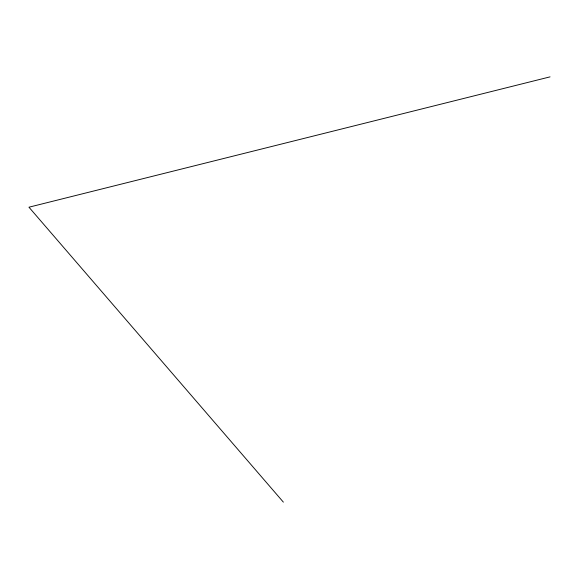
<?xml version="1.0" encoding="UTF-8"?>
<svg xmlns="http://www.w3.org/2000/svg" width="579" height="579" viewBox="0 0 579 579"><rect width="100%" height="100%" fill="white"/><g stroke="black" fill="none" stroke-linecap="round" stroke-linejoin="round"><path stroke-width="0.87" d="M550.05 76.862L28.95 207.202L283.37 502.138"/></g></svg>
